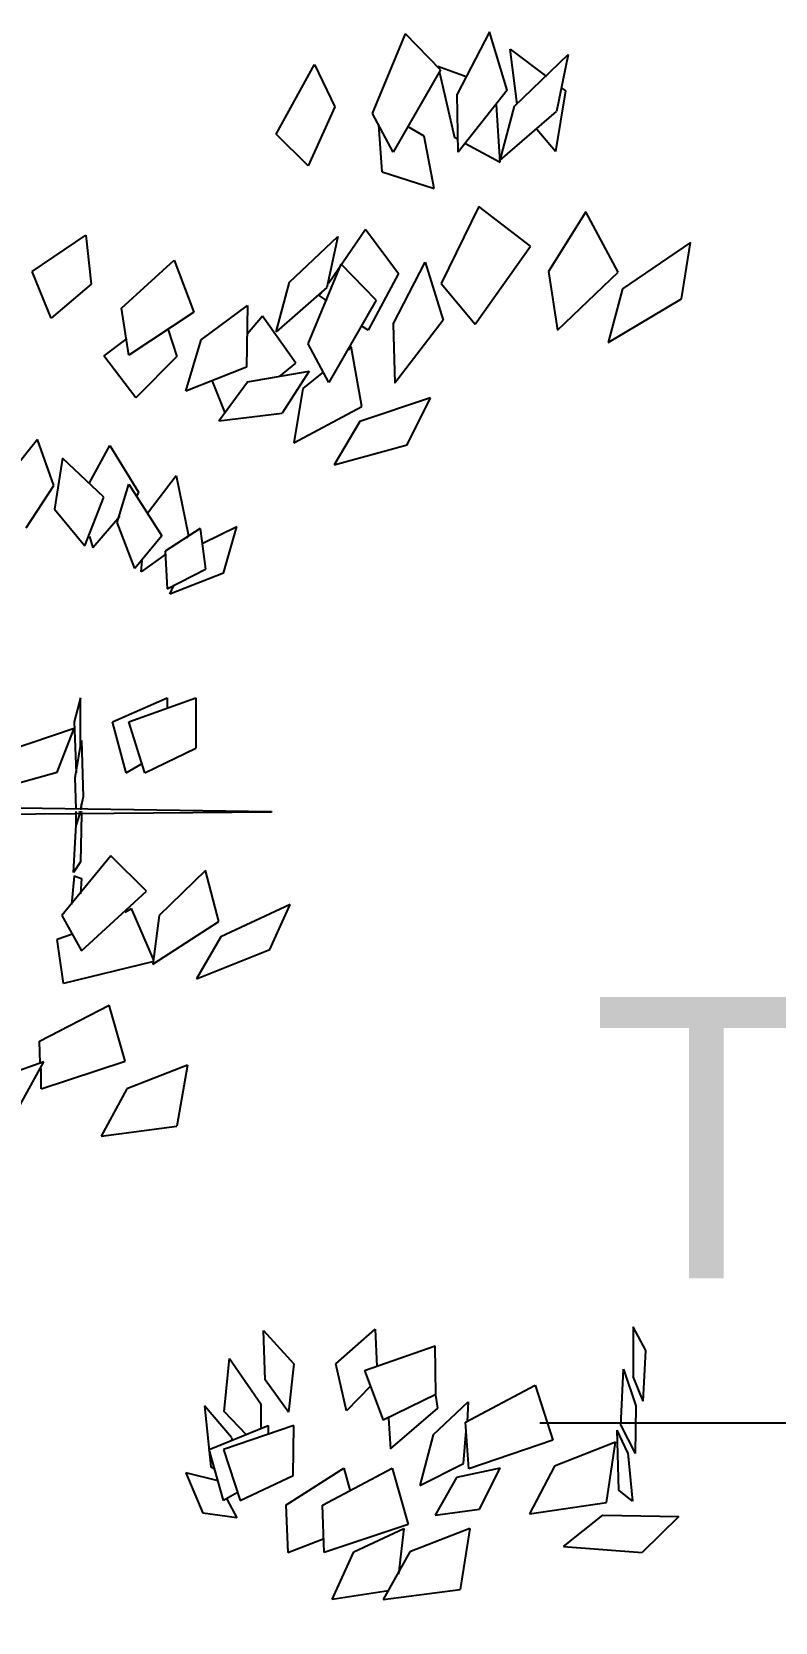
# Model space of a CAD drawing. Header units: millimetres. Extents: x 563079 to 571925, y 2063830 to 2067381.
# Drawn here: x 571002.53 to 571006.49, y 2066748.92 to 2066757.4 of the extents above; entities that cross this region are included whole.
import ezdxf

# ---------------------------------------------------------------- set-up
doc = ezdxf.new("R2010")
doc.units = ezdxf.units.MM
doc.header["$MEASUREMENT"] = 0
doc.layers.add('MC', color=7, linetype='Continuous')
doc.layers.add('SO', color=48, linetype='Continuous')
doc.styles.add('KTEN', font='')
doc.styles.add('TIEUDE', font='', dxfattribs={"width": 0.8})
doc.styles.get('KTEN').set_extended_font_data('.VnAvantH')
doc.styles.get('TIEUDE').set_extended_font_data('.VnAvantH')
doc.dimstyles.new('DIM3', dxfattribs={"dimscale": 1.2, "dimtxt": 1.2, "dimasz": 0.4, "dimexe": 0, "dimexo": 0, "dimgap": 0.3, "dimtad": 1, "dimzin": 0, "dimdsep": 46, "dimtxsty": 'TIEUDE', "dimblk1": 'BOXFILLED', "dimblk2": 'BOXFILLED', "dimsah": 1, "dimcen": 0.09, "dimdle": 0.8, "dimclrd": 9, "dimclre": 9, "dimclrt": 7, "dimadec": 1, "dimazin": 0, "dimtfac": 1, "dimtmove": 2, "dimatfit": 3, "dimldrblk": 'BOXFILLED', "dimfxl": 1, "dimtolj": 1, "dimtzin": 0, "dimarcsym": 0})

# ---------------------------------------------------------------- blocks, each defined once
blk = doc.blocks.new('fasfsfsdf')
at = {"color": 99, "linetype": 'ByBlock'}
for p, q in [((596086.933, 2065626.8368), (596087.0281, 2065627.1472)), ((596087.0281, 2065627.1472), (596087.1994, 2065626.8154)), ((596087.2898, 2065626.9439), (596087.4753, 2065627.1365)), ((596087.6513, 2065626.7119), (596087.4753, 2065627.1365)), ((596086.8949, 2065626.7512), (596086.6095, 2065627.0259)), ((596086.6095, 2065627.0259), (596086.6714, 2065626.7226)), ((596086.9187, 2065627.0545), (596086.7237, 2065626.9082)), ((596086.8807, 2065626.7619), (596086.9187, 2065627.0545)), ((596087.1471, 2065626.9046), (596087.304, 2065626.9617)), ((596087.2898, 2065626.9439), (596087.5419, 2065626.505)), ((596087.304, 2065626.9617), (596087.2993, 2065626.9546)), ((596087.9605, 2065626.9724), (596087.8511, 2065626.7476)), ((596088.1651, 2065626.6013), (596087.9605, 2065626.9724)), ((596087.2945, 2065626.9296), (596087.2137, 2065626.5835)), ((596086.6428, 2065626.8475), (596086.6238, 2065626.8332)), ((596086.6238, 2065626.8332), (596086.6761, 2065626.5086)), ((596086.933, 2065626.8368), (596087.1946, 2065626.505)), ((596087.1946, 2065626.505), (596087.1994, 2065626.8154)), ((596086.9711, 2065626.4622), (596086.6714, 2065626.7226)), ((596086.9711, 2065626.4622), (596086.8949, 2065626.7512)), ((596086.9711, 2065626.4515), (596086.9901, 2065626.7583)), ((596087.5419, 2065626.505), (596087.6513, 2065626.7119)), ((596087.8511, 2065626.7476), (596087.9938, 2065626.4337)), ((596086.6761, 2065626.5086), (596086.776, 2065626.6263)), ((596087.3754, 2065626.5906), (596087.461, 2065626.6406)), ((596087.599, 2065626.4015), (596087.618, 2065626.6513)), ((596087.9938, 2065626.4337), (596088.1651, 2065626.6013)), ((596087.1566, 2065626.5514), (596086.9711, 2065626.4515)), ((596087.1946, 2065626.5728), (596087.2137, 2065626.5835)), ((596087.3231, 2065626.3123), (596087.3754, 2065626.5906)), ((596087.599, 2065626.4015), (596087.3231, 2065626.3123)), ((596086.3431, 2065625.8664), (596086.5144, 2065626.1875)), ((596086.5144, 2065626.1875), (596086.7142, 2065625.8699)), ((596086.8093, 2065626.0055), (596087.0852, 2065626.216)), ((596087.0852, 2065626.216), (596087.285, 2065625.8057)), ((596087.6894, 2065626.0947), (596087.5134, 2065625.8592)), ((596087.8844, 2065625.8093), (596087.6894, 2065626.0947)), ((596085.9578, 2065626.0234), (596086.3193, 2065625.7772)), ((596086.0054, 2065625.7237), (596085.9578, 2065626.0234)), ((596087.1042, 2065625.5881), (596086.8093, 2065626.0055)), ((596088.0937, 2065625.8128), (596087.8368, 2065626.0555)), ((596087.8368, 2065626.0555), (596087.8939, 2065625.7843)), ((596089.1784, 2065626.0626), (596089.1498, 2065625.8021)), ((596089.4638, 2065625.8699), (596089.1784, 2065626.0626)), ((596087.3706, 2065625.9199), (596087.2755, 2065625.6095)), ((596087.5419, 2065625.5881), (596087.3706, 2065625.9199)), ((596088.7074, 2065625.9306), (596088.6027, 2065625.6523)), ((596088.9881, 2065625.6737), (596088.7074, 2065625.9306)), ((596086.6666, 2065625.556), (596086.3431, 2065625.8664)), ((596086.7142, 2065625.8699), (596086.6666, 2065625.556)), ((596087.5134, 2065625.8592), (596087.6751, 2065625.556)), ((596087.6323, 2065625.7165), (596087.8178, 2065625.9092)), ((596087.9938, 2065625.4846), (596087.8178, 2065625.9092)), ((596089.3639, 2065625.6202), (596089.4638, 2065625.8699)), ((596086.3193, 2065625.7772), (596086.3954, 2065625.4917)), ((596087.285, 2065625.8057), (596087.1042, 2065625.5881)), ((596087.8939, 2065625.7843), (596088.1651, 2065625.5488)), ((596087.9225, 2065625.7558), (596087.9367, 2065625.7415)), ((596088.1651, 2065625.5488), (596088.0937, 2065625.8128)), ((596089.1498, 2065625.8021), (596089.3639, 2065625.6202)), ((596086.3954, 2065625.4917), (596086.0054, 2065625.7237)), ((596087.6323, 2065625.7165), (596087.8844, 2065625.2777)), ((596087.9367, 2065625.7415), (596087.8939, 2065625.7129)), ((596088.5647, 2065625.506), (596088.3173, 2065625.688)), ((596088.3173, 2065625.688), (596088.3221, 2065625.3597)), ((596088.95, 2065625.424), (596088.9881, 2065625.6737)), ((596087.2755, 2065625.6095), (596087.5324, 2065625.2741)), ((596087.5419, 2065625.5881), (596087.5324, 2065625.2741)), ((596088.0604, 2065625.3811), (596088.2364, 2065625.6309)), ((596088.2364, 2065625.6309), (596088.3173, 2065625.5381)), ((596088.6027, 2065625.6523), (596088.95, 2065625.424)), ((596087.6751, 2065625.556), (596087.7084, 2065625.5774)), ((596088.6456, 2065625.2313), (596088.5647, 2065625.506)), ((596088.7407, 2065625.5595), (596088.6931, 2065625.4168)), ((596088.9595, 2065625.5132), (596089.0832, 2065625.4204)), ((596087.7084, 2065625.1492), (596087.7655, 2065625.4703)), ((596087.7798, 2065625.4525), (596087.7655, 2065625.4703)), ((596087.8844, 2065625.2777), (596087.9938, 2065625.4846)), ((596088.6931, 2065625.4168), (596088.912, 2065625.1956)), ((596088.912, 2065625.1956), (596089.0832, 2065625.4204)), ((596087.913, 2065625.3348), (596088.0224, 2065625.2456)), ((596088.3173, 2065625.2812), (596087.9891, 2065625.3383)), ((596087.9891, 2065625.3383), (596088.1318, 2065625.1136)), ((596088.1461, 2065625.3098), (596088.0604, 2065625.3811)), ((596088.3221, 2065625.3597), (596088.6456, 2065625.2313)), ((596088.0224, 2065625.2456), (596088.0699, 2065624.9566)), ((596088.4695, 2065625.0743), (596088.3173, 2065625.2812)), ((596088.4362, 2065625.1171), (596088.5028, 2065625.2848)), ((596087.3421, 2065625.1956), (596087.7179, 2065625.0707)), ((596087.4658, 2065624.9459), (596087.3421, 2065625.1956)), ((596088.0699, 2065624.9566), (596087.7084, 2065625.1492)), ((596088.4695, 2065625.0743), (596088.1318, 2065625.1136)), ((596087.7179, 2065625.0707), (596087.8559, 2065624.8388)), ((596087.8559, 2065624.8388), (596087.4658, 2065624.9459)), ((596089.0499, 2065624.9423), (596088.8977, 2065624.6925)), ((596089.1593, 2065624.7425), (596089.0499, 2065624.9423)), ((596089.3496, 2065624.7282), (596089.4352, 2065624.9744)), ((596089.4352, 2065624.9744), (596089.5684, 2065624.8067)), ((596089.0832, 2065624.6676), (596089.302, 2065624.8745)), ((596089.302, 2065624.8745), (596089.3449, 2065624.6034)), ((596088.6979, 2065624.7817), (596088.6313, 2065624.4606)), ((596088.8501, 2065624.5819), (596088.6979, 2065624.7817)), ((596088.95, 2065624.7354), (596088.774, 2065624.4606)), ((596089.0119, 2065624.532), (596088.95, 2065624.7354)), ((596088.8977, 2065624.6925), (596088.9072, 2065624.6747)), ((596089.1831, 2065624.4071), (596089.0832, 2065624.6676)), ((596089.4971, 2065624.5035), (596089.3496, 2065624.7282)), ((596088.9976, 2065624.5641), (596089.1403, 2065624.3964)), ((596089.3449, 2065624.6034), (596089.1831, 2065624.4071)), ((596088.5552, 2065624.4214), (596088.3744, 2065624.5106)), ((596088.4458, 2065624.2608), (596088.3744, 2065624.5106)), ((596088.5694, 2065624.4999), (596088.5409, 2065624.2822)), ((596088.5694, 2065624.4999), (596088.755, 2065624.3786)), ((596088.9167, 2065624.2858), (596089.0119, 2065624.532)), ((596088.6408, 2065624.4499), (596088.6313, 2065624.4606)), ((596088.774, 2065624.4606), (596088.9167, 2065624.2858)), ((596089.1593, 2065624.4571), (596089.1403, 2065624.3964)), ((596088.755, 2065624.3786), (596088.7455, 2065624.1788)), ((596088.7502, 2065624.3643), (596088.8834, 2065624.268)), ((596088.8834, 2065624.268), (596088.8787, 2065624.3286)), ((596088.4458, 2065624.2608), (596088.7312, 2065624.1502)), ((596088.7455, 2065624.1788), (596088.5409, 2065624.2822)), ((596088.7312, 2065624.1502), (596088.7122, 2065624.1931)), ((596088.95, 2065623.4688), (596088.5932, 2065623.5972)), ((596088.5932, 2065623.5972), (596088.5932, 2065623.3296)), ((596089.0356, 2065623.4688), (596088.7455, 2065623.5972)), ((596088.7455, 2065623.5972), (596088.7455, 2065623.5401)), ((596089.2069, 2065623.5972), (596089.2402, 2065623.4688)), ((596089.2069, 2065623.3296), (596089.2069, 2065623.5972)), ((596088.8644, 2065623.1976), (596088.95, 2065623.4688)), ((596088.9643, 2065623.1976), (596089.0356, 2065623.4688)), ((596089.2402, 2065623.4688), (596089.2307, 2065623.1976)), ((596089.3306, 2065623.2012), (596089.2402, 2065623.4331)), ((596089.2402, 2065623.4331), (596089.5922, 2065623.3154)), ((596088.8644, 2065623.1976), (596088.5932, 2065623.3296)), ((596089.2021, 2065623.3689), (596089.1926, 2065623.0692)), ((596089.2354, 2065623.1726), (596089.2021, 2065623.3689)), ((596088.9643, 2065623.1976), (596088.8787, 2065623.2476)), ((596089.2307, 2065623.005), (596089.2354, 2065623.1726)), ((596089.7016, 2065623.0977), (596089.3306, 2065623.2012)), ((596089.1926, 2065623.0692), (596089.2069, 2065623.005)), ((596091.0431, 2065623.0335), (596088.1889, 2065622.9907)), ((596088.1889, 2065622.9907), (596088.1889, 2065622.9871)), ((596088.1889, 2065622.9871), (596091.0527, 2065622.9657)), ((596089.2021, 2065623.005), (596089.2021, 2065623.0299)), ((596089.2069, 2065623.005), (596089.2021, 2065623.005)), ((596089.2021, 2065622.9907), (596089.2021, 2065622.9871)), ((596089.2021, 2065622.9871), (596089.2117, 2065622.9871)), ((596089.2021, 2065622.9764), (596089.2069, 2065622.7231)), ((596089.2117, 2065622.9871), (596089.2117, 2065622.9907)), ((596089.2117, 2065622.9764), (596089.2307, 2065622.9193)), ((596089.2307, 2065622.9193), (596089.2307, 2065622.9907)), ((596089.245, 2065622.666), (596089.2307, 2065622.9193)), ((596088.8549, 2065622.5661), (596089.0452, 2065622.7552)), ((596089.0452, 2065622.7552), (596089.3068, 2065622.4377)), ((596089.2069, 2065622.7231), (596089.245, 2065622.666)), ((596088.4695, 2065622.4056), (596088.5409, 2065622.6767)), ((596088.5409, 2065622.6767), (596088.7883, 2065622.4377)), ((596089.2402, 2065622.6482), (596089.2021, 2065622.6339)), ((596089.2021, 2065622.6339), (596089.2069, 2065622.5518)), ((596089.2402, 2065622.6482), (596089.2545, 2065622.4948)), ((596089.2021, 2065622.2486), (596088.8549, 2065622.5661)), ((596088.1984, 2065622.2557), (596088.089, 2065622.4948)), ((596088.089, 2065622.4948), (596088.46, 2065622.3235)), ((596088.8168, 2065622.1986), (596088.9357, 2065622.4734)), ((596088.969, 2065622.4555), (596088.9357, 2065622.4734)), ((596088.8216, 2065622.1772), (596088.4695, 2065622.4056)), ((596088.7883, 2065622.4377), (596088.8216, 2065622.1772)), ((596089.3068, 2065622.4377), (596089.2021, 2065622.2486)), ((596088.46, 2065622.3235), (596088.5885, 2065622.0987)), ((596089.2497, 2065622.3378), (596089.3306, 2065622.3092)), ((596089.2973, 2065622.0738), (596089.3306, 2065622.3092)), ((596088.5885, 2065622.0987), (596088.1984, 2065622.2557)), ((596088.8168, 2065622.1915), (596089.2973, 2065622.0738)), ((596088.969, 2065621.6599), (596089.0547, 2065621.9596)), ((596089.4257, 2065621.7669), (596089.0547, 2065621.9596)), ((596089.421, 2065621.6492), (596089.4257, 2065621.7669)), ((596088.636, 2065621.6385), (596088.6931, 2065621.3138)), ((596088.636, 2065621.6385), (596088.9595, 2065621.5136)), ((596089.4162, 2065621.5136), (596088.969, 2065621.6599)), ((596089.5304, 2065621.4244), (596089.4019, 2065621.6563)), ((596089.4019, 2065621.6563), (596089.6636, 2065621.5636)), ((596089.4162, 2065621.5136), (596089.4162, 2065621.6206)), ((596088.9595, 2065621.5136), (596089.0975, 2065621.2603)), ((596089.0975, 2065621.2603), (596088.6931, 2065621.3138)), ((596086.1956, 2065620.1186), (596086.2622, 2065620.2435)), ((596086.2622, 2065620.2435), (596086.2622, 2065619.9794)), ((596087.637, 2065620.2328), (596087.6275, 2065620.033)), ((596087.8464, 2065620.0472), (596087.637, 2065620.2328)), ((596088.2317, 2065620.2256), (596088.0699, 2065620.0472)), ((596088.2222, 2065619.9616), (596088.2317, 2065620.2256)), ((596086.2099, 2065619.8474), (596086.1956, 2065620.1186)), ((596087.3136, 2065619.8831), (596087.3183, 2065620.1436)), ((596087.6941, 2065620.0115), (596087.3183, 2065620.1436)), ((596088.4125, 2065620.0758), (596088.246, 2065619.8332)), ((596088.441, 2065619.7939), (596088.4125, 2065620.0758)), ((596086.3146, 2065620.0187), (596086.248, 2065619.8225)), ((596086.3288, 2065619.719), (596086.3146, 2065620.0187)), ((596087.6941, 2065620.0115), (596087.5942, 2065619.7475)), ((596087.7893, 2065619.7975), (596087.8464, 2065620.0472)), ((596088.0699, 2065620.0472), (596088.0985, 2065619.7903)), ((596086.2099, 2065619.8474), (596086.2622, 2065619.9794)), ((596086.7855, 2065619.9331), (596086.6904, 2065619.6405)), ((596087.1566, 2065619.7368), (596086.7855, 2065619.9331)), ((596087.6608, 2065619.9295), (596087.7893, 2065619.7975)), ((596088.0985, 2065619.7903), (596088.2222, 2065619.9616)), ((596086.248, 2065619.8225), (596086.2527, 2065619.5691)), ((596087.3278, 2065619.669), (596087.1423, 2065619.8439)), ((596087.1423, 2065619.8439), (596087.1471, 2065619.7404)), ((596087.304, 2065619.8117), (596087.3136, 2065619.8795)), ((596087.3136, 2065619.8831), (596087.5942, 2065619.7475)), ((596088.246, 2065619.8332), (596088.246, 2065619.7011)), ((596088.4029, 2065619.6548), (596088.5457, 2065619.8225)), ((596088.5457, 2065619.8225), (596088.5124, 2065619.4978)), ((596087.1375, 2065619.4871), (596087.1566, 2065619.7368)), ((596087.5562, 2065619.5941), (596087.304, 2065619.8117)), ((596087.5657, 2065619.7582), (596087.5562, 2065619.5941)), ((596088.3221, 2065619.669), (596088.441, 2065619.7939)), ((596086.3288, 2065619.719), (596086.2527, 2065619.5691)), ((596086.2908, 2065619.5727), (596086.3479, 2065619.694)), ((596086.3384, 2065619.3729), (596086.3479, 2065619.694)), ((596087.1661, 2065619.5156), (596087.1518, 2065619.6904)), ((596087.3278, 2065619.669), (596087.3992, 2065619.3979)), ((596088.0699, 2065619.719), (596088.4458, 2065619.5905)), ((596088.0747, 2065619.4514), (596088.0699, 2065619.719)), ((596088.5219, 2065619.5905), (596088.2079, 2065619.719)), ((596088.2079, 2065619.719), (596088.2079, 2065619.669)), ((596088.4029, 2065619.6548), (596088.3982, 2065619.6405)), ((596086.2908, 2065619.5727), (596086.267, 2065619.3158)), ((596086.405, 2065619.3087), (596086.3574, 2065619.6298)), ((596086.3574, 2065619.6298), (596086.6809, 2065619.5013)), ((596086.6904, 2065619.6405), (596087.1375, 2065619.4871)), ((596088.4458, 2065619.5905), (596088.3554, 2065619.3194)), ((596088.4458, 2065619.3194), (596088.5219, 2065619.5905)), ((596086.6809, 2065619.5013), (596086.8141, 2065619.248)), ((596087.0805, 2065619.273), (596086.9711, 2065619.4906)), ((596086.9711, 2065619.4906), (596087.2041, 2065619.4407)), ((596087.3992, 2065619.3979), (596087.1661, 2065619.5156)), ((596087.5467, 2065619.4906), (596087.461, 2065619.1909)), ((596087.9177, 2065619.2944), (596087.5467, 2065619.4906)), ((596087.8035, 2065619.4906), (596087.7702, 2065619.3693)), ((596088.1128, 2065619.2944), (596087.8035, 2065619.4906)), ((596088.4886, 2065619.4835), (596088.5124, 2065619.4978)), ((596087.2041, 2065619.4407), (596087.3183, 2065619.2409)), ((596088.3554, 2065619.3194), (596088.0747, 2065619.4514)), ((596088.4743, 2065619.4229), (596088.6456, 2065619.4657)), ((596088.6456, 2065619.4657), (596088.5552, 2065619.2516)), ((596086.267, 2065619.3158), (596086.3384, 2065619.3729)), ((596086.8141, 2065619.248), (596086.405, 2065619.3087)), ((596088.3696, 2065619.3622), (596088.4458, 2065619.3194)), ((596088.4267, 2065619.3265), (596088.3744, 2065619.2266)), ((596086.424, 2065619.2409), (596086.0196, 2065619.2338)), ((596086.0196, 2065619.2338), (596086.2147, 2065619.0411)), ((596086.6333, 2065619.0732), (596086.424, 2065619.2409)), ((596087.3183, 2065619.2409), (596087.0805, 2065619.273)), ((596087.9082, 2065619.0411), (596087.9177, 2065619.2944)), ((596088.1128, 2065619.2944), (596088.1032, 2065619.0411)), ((596088.3744, 2065619.2266), (596088.5552, 2065619.2516)), ((596087.1328, 2065619.1695), (596087.1851, 2065618.8449)), ((596087.1328, 2065619.1695), (596087.4515, 2065619.0447)), ((596087.461, 2065619.1909), (596087.9082, 2065619.0411)), ((596087.7512, 2065619.0447), (596087.4848, 2065619.1695)), ((596087.4848, 2065619.1695), (596087.5134, 2065618.9269)), ((596086.6333, 2065619.0732), (596086.2147, 2065619.0411)), ((596088.1032, 2065619.0411), (596087.9082, 2065619.116)), ((596087.4515, 2065619.0447), (596087.5942, 2065618.7913)), ((596087.8654, 2065618.7913), (596087.7512, 2065619.0447)), ((596087.5942, 2065618.7913), (596087.1851, 2065618.8449)), ((596087.5657, 2065618.8377), (596087.8654, 2065618.7913))]:
    blk.add_line(p, q, dxfattribs=at)
blk = doc.blocks.new('_BoxFilled')
at = {"color": 0, "linetype": 'ByBlock', "lineweight": -2}
blk.add_line((-0.5, 0), (-1, 0), dxfattribs=at)
at = {"color": 0, "linetype": 'ByBlock'}
blk.add_solid([(-0.5, 0.5), (0.5, 0.5), (-0.5, -0.5), (0.5, -0.5)], dxfattribs=at)

msp = doc.modelspace()

# ---------------------------------------------------------------- block references
at = {"layer": 'SO', "color": 4, "xscale": -1}
msp.add_blockref('fasfsfsdf', (1167091.99299, 1130.25078), dxfattribs=at)

# ---------------------------------------------------------------- texts
at = {"layer": 'MC', "style": 'KTEN'}
msp.add_text('Th«ng tin liªn l¹c', height=1.5, dxfattribs=at).set_placement((571005.50794, 2066750.75336))

# ---------------------------------------------------------------- leaders
at = {"layer": 'MC', "color": 9}
msp.add_leader([(571029.55679, 2066728.03232), (571025.44025, 2066749.98181), (571005.23368, 2066749.98181)], dimstyle='DIM3', override={"dimasz": 1.5, "dimgap": 0.3, "dimtad": 0}, dxfattribs=at)

doc.saveas('drawing.dxf')
